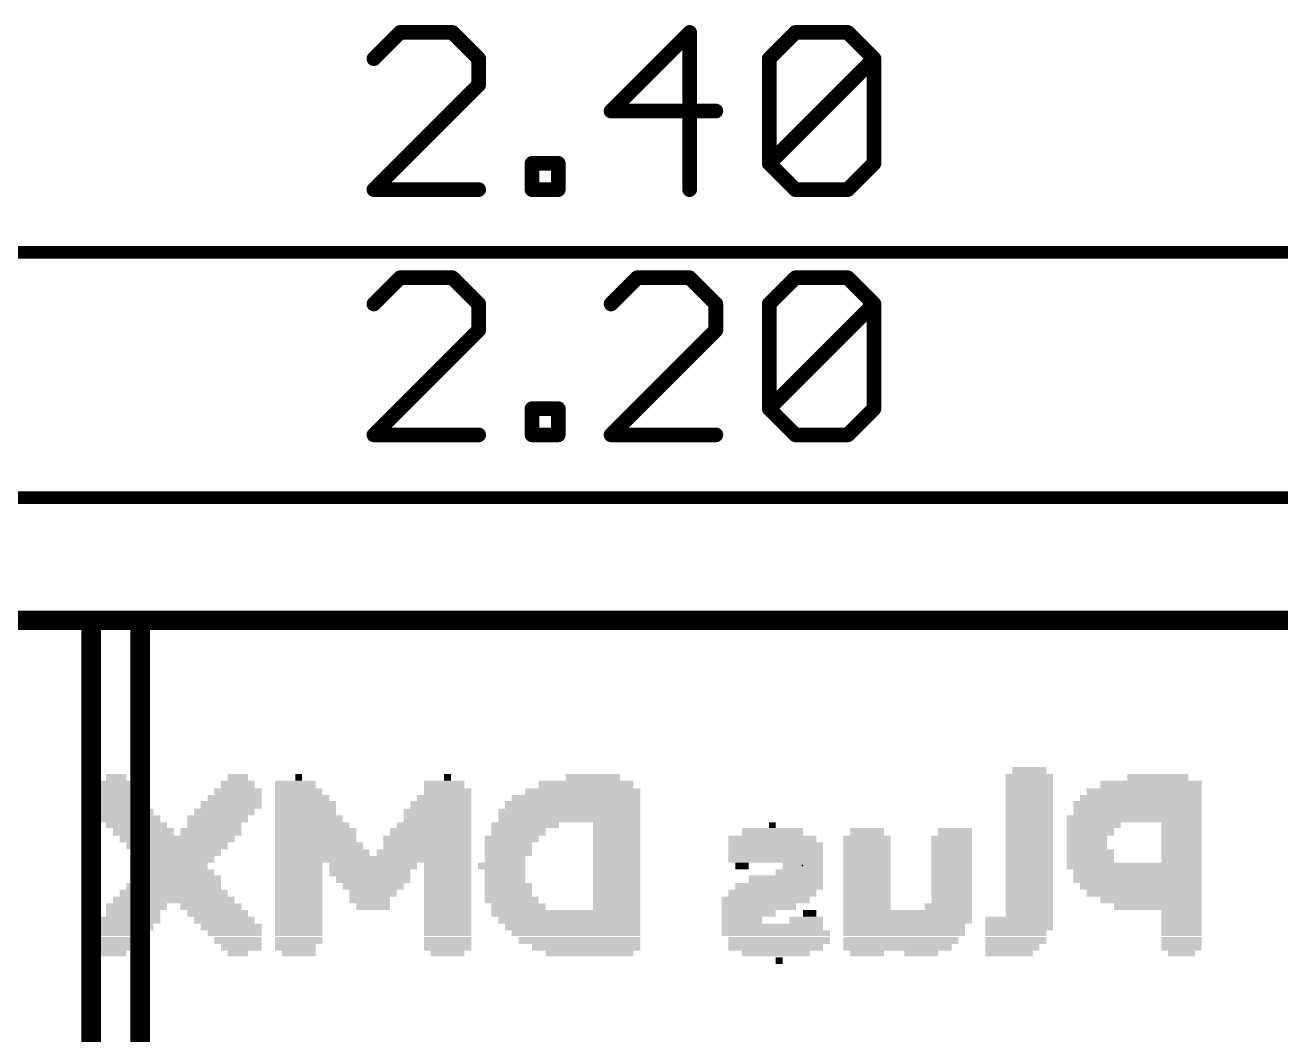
# Model space of a CAD drawing. Extents: x -23 to 84, y -8 to 75.
# Drawn here: x 24.46 to 37.47, y 64.29 to 74.74 of the extents above; entities that cross this region are included whole.
import ezdxf

# ---------------------------------------------------------------- set-up
doc = ezdxf.new("R2010")
doc.units = 0
for name, color, linetype in [('1', 12, 'CONTINUOUS'), ('16', 132, 'CONTINUOUS'), ('20', 53, 'CONTINUOUS'), ('22', 253, 'CONTINUOUS'), ('24', 53, 'CONTINUOUS'), ('47', 253, 'CONTINUOUS')]:
    doc.layers.add(name, color=color, linetype=linetype)

# ---------------------------------------------------------------- blocks, each defined once
blk = doc.blocks.new('RECT')
blk.add_solid([(-0.5, -0.5), (0.5, -0.5), (-0.5, 0.5), (0.5, 0.5)])

msp = doc.modelspace()

# ---------------------------------------------------------------- linework, layer by layer
at = {"layer": '1', "const_width": 0.2032}
for points in [[(0, 68.58), (25.146, 68.58)], [(25.146, 68.58), (25.146, 41.148)], [(60.96, 68.58), (25.654, 68.58)], [(25.654, 68.58), (25.654, 41.402)]]:
    msp.add_lwpolyline(points, dxfattribs=at)
at = {"layer": '1', "const_width": 0.1016}
for points in [[(25.1968, 68.58, 1), (25.0952, 68.58)], [(25.146, 68.5292, 1), (25.146, 68.6308)], [(25.654, 68.6308, 1), (25.654, 68.5292)], [(25.7048, 68.58, 1), (25.6032, 68.58)]]:
    msp.add_lwpolyline(points, format="xyb", dxfattribs=at)
at = {"layer": '16', "const_width": 0.2032}
for points in [[(0, 68.58), (25.146, 68.58)], [(25.146, 68.58), (25.146, 41.148)], [(60.96, 68.58), (25.654, 68.58)], [(25.654, 68.58), (25.654, 41.402)]]:
    msp.add_lwpolyline(points, dxfattribs=at)
at = {"layer": '16', "const_width": 0.1016}
for points in [[(25.1968, 68.58, 1), (25.0952, 68.58)], [(25.146, 68.5292, 1), (25.146, 68.6308)], [(25.654, 68.6308, 1), (25.654, 68.5292)], [(25.7048, 68.58, 1), (25.6032, 68.58)]]:
    msp.add_lwpolyline(points, format="xyb", dxfattribs=at)
at = {"layer": '20', "const_width": 0.2032}
msp.add_lwpolyline([(60.96, 68.58), (0, 68.58)], dxfattribs=at)
at = {"layer": '24'}
msp.add_point((32.512, 66.04), dxfattribs=at)
at = {"layer": '47'}
for points, const_width in [([(28.346, 74.6677), (28.0748, 74.3965)], 0.1524), ([(28.8883, 74.6677), (28.346, 74.6677)], 0.1524), ([(29.1595, 74.3965), (28.8883, 74.6677)], 0.1524), ([(31.344, 74.6677), (30.5305, 73.8542)], 0.1524), ([(31.344, 73.0407), (31.344, 74.6677)], 0.1524), ([(32.1677, 74.3965), (32.4389, 74.6677)], 0.1524), ([(32.4389, 74.6677), (32.9812, 74.6677)], 0.1524), ([(32.9812, 74.6677), (33.2524, 74.3965)], 0.1524), ([(29.1595, 74.1254), (29.1595, 74.3965)], 0.1524), ([(32.1677, 73.3119), (32.1677, 74.3965)], 0.1524), ([(32.1677, 73.3119), (33.2524, 74.3965)], 0.1524), ([(33.2524, 74.3965), (33.2524, 73.3119)], 0.1524), ([(28.0748, 73.0407), (29.1595, 74.1254)], 0.1524), ([(30.5305, 73.8542), (31.6152, 73.8542)], 0.1524), ([(29.712, 73.0407), (29.712, 73.3119)], 0.1524), ([(29.712, 73.3119), (29.9831, 73.3119)], 0.1524), ([(29.9831, 73.3119), (29.9831, 73.0407)], 0.1524), ([(32.4389, 73.0407), (32.1677, 73.3119)], 0.1524), ([(33.2524, 73.3119), (32.9812, 73.0407)], 0.1524), ([(29.1595, 73.0407), (28.0748, 73.0407)], 0.1524), ([(29.9831, 73.0407), (29.712, 73.0407)], 0.1524), ([(32.9812, 73.0407), (32.4389, 73.0407)], 0.1524), ([(60.895, 72.39), (0.065, 72.39)], 0.13), ([(28.346, 72.1277), (28.0748, 71.8565)], 0.1524), ([(28.8883, 72.1277), (28.346, 72.1277)], 0.1524), ([(29.1595, 71.8565), (28.8883, 72.1277)], 0.1524), ([(30.8017, 72.1277), (30.5305, 71.8565)], 0.1524), ([(31.344, 72.1277), (30.8017, 72.1277)], 0.1524), ([(31.6152, 71.8565), (31.344, 72.1277)], 0.1524), ([(32.1677, 71.8565), (32.4389, 72.1277)], 0.1524), ([(32.4389, 72.1277), (32.9812, 72.1277)], 0.1524), ([(32.9812, 72.1277), (33.2524, 71.8565)], 0.1524), ([(29.1595, 71.5854), (29.1595, 71.8565)], 0.1524), ([(31.6152, 71.5854), (31.6152, 71.8565)], 0.1524), ([(32.1677, 70.7719), (32.1677, 71.8565)], 0.1524), ([(32.1677, 70.7719), (33.2524, 71.8565)], 0.1524), ([(33.2524, 71.8565), (33.2524, 70.7719)], 0.1524), ([(28.0748, 70.5007), (29.1595, 71.5854)], 0.1524), ([(30.5305, 70.5007), (31.6152, 71.5854)], 0.1524), ([(29.712, 70.5007), (29.712, 70.7719)], 0.1524), ([(29.712, 70.7719), (29.9831, 70.7719)], 0.1524), ([(29.9831, 70.7719), (29.9831, 70.5007)], 0.1524), ([(32.4389, 70.5007), (32.1677, 70.7719)], 0.1524), ([(33.2524, 70.7719), (32.9812, 70.5007)], 0.1524), ([(29.1595, 70.5007), (28.0748, 70.5007)], 0.1524), ([(29.9831, 70.5007), (29.712, 70.5007)], 0.1524), ([(31.6152, 70.5007), (30.5305, 70.5007)], 0.1524), ([(32.9812, 70.5007), (32.4389, 70.5007)], 0.1524), ([(2.605, 69.85), (58.355, 69.85)], 0.13), ([(60.96, 68.58), (-7.03, 68.58)], 0.13)]:
    msp.add_lwpolyline(points, dxfattribs=dict(at, const_width=const_width))
at = {"layer": '47', "const_width": 0.0762}
for points in [[(28.346, 74.7058, 1), (28.346, 74.6296)], [(28.3729, 74.6407, 1), (28.319, 74.6946)], [(28.9152, 74.6946, 1), (28.8614, 74.6407)], [(28.8883, 74.6296, 1), (28.8883, 74.7058)], [(31.3821, 74.6677, 1), (31.3059, 74.6677)], [(31.371, 74.6407, 1), (31.3171, 74.6946)], [(32.4389, 74.7058, 1), (32.4389, 74.6296)], [(32.4658, 74.6407, 1), (32.4119, 74.6946)], [(33.0081, 74.6946, 1), (32.9543, 74.6407)], [(32.9812, 74.6296, 1), (32.9812, 74.7058)], [(28.0479, 74.4235, 1), (28.1018, 74.3696)], [(29.1976, 74.3965, 1), (29.1214, 74.3965)], [(29.1325, 74.3696, 1), (29.1864, 74.4235)], [(32.2058, 74.3965, 1), (32.1296, 74.3965)], [(32.1408, 74.4235, 1), (32.1946, 74.3696)], [(33.2905, 74.3965, 1), (33.2143, 74.3965)], [(33.2793, 74.3696, 1), (33.2254, 74.4235)], [(33.2254, 74.3696, 1), (33.2793, 74.4235)], [(29.1214, 74.1254, 1), (29.1976, 74.1254)], [(29.1864, 74.0984, 1), (29.1325, 74.1523)], [(30.5305, 73.8923, 1), (30.5305, 73.8161)], [(30.5036, 73.8811, 1), (30.5575, 73.8273)], [(31.6152, 73.8161, 1), (31.6152, 73.8923)], [(29.7501, 73.3119, 1), (29.6739, 73.3119)], [(29.712, 73.35, 1), (29.712, 73.2738)], [(30.0212, 73.3119, 1), (29.945, 73.3119)], [(29.9831, 73.2738, 1), (29.9831, 73.35)], [(32.1946, 73.3388, 1), (32.1408, 73.2849)], [(32.1408, 73.3388, 1), (32.1946, 73.2849)], [(32.1296, 73.3119, 1), (32.2058, 73.3119)], [(33.2143, 73.3119, 1), (33.2905, 73.3119)], [(33.2793, 73.2849, 1), (33.2254, 73.3388)], [(28.0748, 73.0788, 1), (28.0748, 73.0026)], [(28.0479, 73.0676, 1), (28.1018, 73.0138)], [(29.1595, 73.0026, 1), (29.1595, 73.0788)], [(29.712, 73.0788, 1), (29.712, 73.0026)], [(29.6739, 73.0407, 1), (29.7501, 73.0407)], [(29.945, 73.0407, 1), (30.0212, 73.0407)], [(29.9831, 73.0026, 1), (29.9831, 73.0788)], [(31.3059, 73.0407, 1), (31.3821, 73.0407)], [(32.4389, 73.0788, 1), (32.4389, 73.0026)], [(32.4119, 73.0138, 1), (32.4658, 73.0676)], [(32.9543, 73.0676, 1), (33.0081, 73.0138)], [(32.9812, 73.0026, 1), (32.9812, 73.0788)], [(28.346, 72.1658, 1), (28.346, 72.0896)], [(28.3729, 72.1007, 1), (28.319, 72.1546)], [(28.9152, 72.1546, 1), (28.8614, 72.1007)], [(28.8883, 72.0896, 1), (28.8883, 72.1658)], [(30.8017, 72.1658, 1), (30.8017, 72.0896)], [(30.8286, 72.1007, 1), (30.7748, 72.1546)], [(31.371, 72.1546, 1), (31.3171, 72.1007)], [(31.344, 72.0896, 1), (31.344, 72.1658)], [(32.4389, 72.1658, 1), (32.4389, 72.0896)], [(32.4658, 72.1007, 1), (32.4119, 72.1546)], [(33.0081, 72.1546, 1), (32.9543, 72.1007)], [(32.9812, 72.0896, 1), (32.9812, 72.1658)], [(28.0479, 71.8835, 1), (28.1018, 71.8296)], [(29.1976, 71.8565, 1), (29.1214, 71.8565)], [(29.1325, 71.8296, 1), (29.1864, 71.8835)], [(30.5036, 71.8835, 1), (30.5575, 71.8296)], [(31.6533, 71.8565, 1), (31.5771, 71.8565)], [(31.5883, 71.8296, 1), (31.6421, 71.8835)], [(32.2058, 71.8565, 1), (32.1296, 71.8565)], [(32.1408, 71.8835, 1), (32.1946, 71.8296)], [(33.2905, 71.8565, 1), (33.2143, 71.8565)], [(33.2793, 71.8296, 1), (33.2254, 71.8835)], [(33.2254, 71.8296, 1), (33.2793, 71.8835)], [(29.1864, 71.5584, 1), (29.1325, 71.6123)], [(31.6421, 71.5584, 1), (31.5883, 71.6123)], [(29.1214, 71.5854, 1), (29.1976, 71.5854)], [(31.5771, 71.5854, 1), (31.6533, 71.5854)], [(29.7501, 70.7719, 1), (29.6739, 70.7719)], [(29.712, 70.81, 1), (29.712, 70.7338)], [(30.0212, 70.7719, 1), (29.945, 70.7719)], [(29.9831, 70.7338, 1), (29.9831, 70.81)], [(32.1946, 70.7988, 1), (32.1408, 70.7449)], [(32.1408, 70.7988, 1), (32.1946, 70.7449)], [(32.1296, 70.7719, 1), (32.2058, 70.7719)], [(33.2143, 70.7719, 1), (33.2905, 70.7719)], [(33.2793, 70.7449, 1), (33.2254, 70.7988)], [(28.0748, 70.5388, 1), (28.0748, 70.4626)], [(28.0479, 70.5276, 1), (28.1018, 70.4738)], [(29.1595, 70.4626, 1), (29.1595, 70.5388)], [(29.712, 70.5388, 1), (29.712, 70.4626)], [(29.6739, 70.5007, 1), (29.7501, 70.5007)], [(29.945, 70.5007, 1), (30.0212, 70.5007)], [(29.9831, 70.4626, 1), (29.9831, 70.5388)], [(30.5305, 70.5388, 1), (30.5305, 70.4626)], [(30.5036, 70.5276, 1), (30.5575, 70.4738)], [(31.6152, 70.4626, 1), (31.6152, 70.5388)], [(32.4389, 70.5388, 1), (32.4389, 70.4626)], [(32.4119, 70.4738, 1), (32.4658, 70.5276)], [(32.9543, 70.5276, 1), (33.0081, 70.4738)], [(32.9812, 70.4626, 1), (32.9812, 70.5388)]]:
    msp.add_lwpolyline(points, format="xyb", dxfattribs=at)

# ---------------------------------------------------------------- block references
at = {"layer": '22', "rotation": 180}
for p, xscale, yscale in [((25.407, 66.955), 0.21, 0.07), ((26.667, 66.955), 0.21, 0.07), ((27.297, 66.955), 0.07, 0.07), ((28.837, 66.955), 0.07, 0.07), ((30.342, 66.955), 0.56, 0.07), ((34.861, 66.955), 0.49, 0.07), ((34.861, 67.025), 0.35, 0.07), ((36.191, 66.955), 0.63, 0.07), ((25.372, 66.88), 0.42, 0.08), ((25.407, 66.805), 0.49, 0.07), ((26.667, 66.805), 0.49, 0.07), ((26.667, 66.88), 0.35, 0.08), ((27.262, 66.88), 0.42, 0.08), ((27.297, 66.805), 0.49, 0.07), ((28.802, 66.88), 0.42, 0.08), ((28.837, 66.805), 0.49, 0.07), ((30.237, 66.805), 1.19, 0.07), ((30.272, 66.88), 0.98, 0.08), ((34.861, 66.88), 0.49, 0.08), ((34.861, 66.805), 0.49, 0.07), ((36.051, 66.805), 1.19, 0.07), ((36.121, 66.88), 1.05, 0.08), ((25.407, 66.74), 0.63, 0.06), ((25.442, 66.67), 0.56, 0.08), ((26.597, 66.67), 0.63, 0.08), ((26.632, 66.74), 0.56, 0.06), ((27.332, 66.74), 0.56, 0.06), ((27.367, 66.67), 0.63, 0.08), ((28.767, 66.67), 0.63, 0.08), ((28.802, 66.74), 0.56, 0.06), ((30.132, 66.67), 1.4, 0.08), ((30.167, 66.74), 1.33, 0.06), ((34.861, 66.74), 0.49, 0.06), ((34.861, 66.67), 0.49, 0.08), ((35.981, 66.67), 1.33, 0.08), ((36.016, 66.74), 1.26, 0.06), ((25.477, 66.595), 0.63, 0.07), ((26.527, 66.595), 0.63, 0.07), ((27.367, 66.595), 0.63, 0.07), ((28.732, 66.595), 0.7, 0.07), ((30.097, 66.595), 1.47, 0.07), ((34.861, 66.595), 0.49, 0.07), ((35.981, 66.595), 1.33, 0.07), ((25.547, 66.525), 0.63, 0.07), ((25.617, 66.46), 0.63, 0.06), ((26.457, 66.525), 0.63, 0.07), ((26.422, 66.46), 0.56, 0.06), ((27.402, 66.525), 0.7, 0.07), ((27.437, 66.46), 0.77, 0.06), ((28.697, 66.46), 0.77, 0.06), ((28.732, 66.525), 0.7, 0.07), ((29.642, 66.46), 0.7, 0.06), ((30.097, 66.525), 1.47, 0.07), ((30.587, 66.46), 0.49, 0.06), ((32.201, 66.46), 0.07, 0.06), ((34.861, 66.525), 0.49, 0.07), ((34.861, 66.46), 0.49, 0.06), ((35.946, 66.525), 1.4, 0.07), ((35.526, 66.46), 0.56, 0.06), ((36.436, 66.46), 0.42, 0.06), ((25.687, 66.39), 0.63, 0.08), ((26.037, 66.315), 1.19, 0.07), ((26.387, 66.39), 0.63, 0.08), ((27.472, 66.39), 0.84, 0.08), ((27.472, 66.315), 0.84, 0.07), ((28.627, 66.315), 0.91, 0.07), ((28.662, 66.39), 0.84, 0.08), ((29.502, 66.315), 0.56, 0.07), ((29.572, 66.39), 0.56, 0.08), ((30.587, 66.39), 0.49, 0.08), ((30.587, 66.315), 0.49, 0.07), ((32.201, 66.315), 0.91, 0.07), ((32.201, 66.39), 0.63, 0.08), ((33.181, 66.315), 0.49, 0.07), ((33.181, 66.39), 0.35, 0.08), ((34.056, 66.315), 0.42, 0.07), ((34.091, 66.39), 0.35, 0.08), ((34.861, 66.39), 0.49, 0.08), ((34.861, 66.315), 0.49, 0.07), ((35.491, 66.39), 0.49, 0.08), ((35.456, 66.315), 0.42, 0.07), ((36.436, 66.39), 0.42, 0.08), ((36.436, 66.315), 0.42, 0.07), ((26.037, 66.245), 1.05, 0.07), ((26.037, 66.175), 0.91, 0.07), ((27.507, 66.245), 0.91, 0.07), ((27.542, 66.175), 0.98, 0.07), ((28.592, 66.175), 0.98, 0.07), ((28.627, 66.245), 0.91, 0.07), ((29.467, 66.245), 0.49, 0.07), ((29.467, 66.175), 0.49, 0.07), ((30.587, 66.245), 0.49, 0.07), ((30.587, 66.175), 0.49, 0.07), ((32.236, 66.245), 0.98, 0.07), ((32.236, 66.175), 0.98, 0.07), ((33.181, 66.245), 0.49, 0.07), ((33.181, 66.175), 0.49, 0.07), ((34.056, 66.245), 0.42, 0.07), ((34.056, 66.175), 0.42, 0.07), ((34.861, 66.245), 0.49, 0.07), ((34.861, 66.175), 0.49, 0.07), ((35.456, 66.245), 0.42, 0.07), ((35.491, 66.175), 0.49, 0.07), ((36.436, 66.245), 0.42, 0.07), ((36.436, 66.175), 0.42, 0.07), ((26.037, 66.105), 0.77, 0.07), ((26.037, 66.035), 0.63, 0.07), ((28.067, 66.105), 2.03, 0.07), ((27.297, 66.035), 0.49, 0.07), ((28.067, 66.035), 0.91, 0.07), ((28.837, 66.035), 0.49, 0.07), ((29.397, 66.035), 0.49, 0.07), ((29.432, 66.105), 0.42, 0.07), ((30.587, 66.105), 0.49, 0.07), ((30.587, 66.035), 0.49, 0.07), ((32.236, 66.105), 0.98, 0.07), ((31.886, 66.035), 0.14, 0.07), ((32.516, 66.035), 0.42, 0.07), ((33.181, 66.105), 0.49, 0.07), ((33.181, 66.035), 0.49, 0.07), ((34.056, 66.105), 0.42, 0.07), ((34.056, 66.035), 0.42, 0.07), ((34.861, 66.105), 0.49, 0.07), ((34.861, 66.035), 0.49, 0.07), ((35.491, 66.105), 0.49, 0.07), ((35.946, 66.035), 1.4, 0.07), ((36.436, 66.105), 0.42, 0.07), ((26.037, 65.9), 0.91, 0.08), ((26.037, 65.965), 0.77, 0.07), ((27.297, 65.965), 0.49, 0.07), ((27.297, 65.9), 0.49, 0.08), ((28.032, 65.965), 0.84, 0.07), ((28.067, 65.9), 0.77, 0.08), ((28.837, 65.965), 0.49, 0.07), ((28.837, 65.9), 0.49, 0.08), ((29.432, 65.965), 0.42, 0.07), ((29.432, 65.9), 0.42, 0.08), ((30.587, 65.965), 0.49, 0.07), ((30.587, 65.9), 0.49, 0.08), ((32.341, 65.9), 0.77, 0.08), ((32.481, 65.965), 0.49, 0.07), ((33.181, 65.965), 0.49, 0.07), ((33.181, 65.9), 0.49, 0.08), ((34.056, 65.965), 0.42, 0.07), ((34.056, 65.9), 0.42, 0.08), ((34.861, 65.965), 0.49, 0.07), ((34.861, 65.9), 0.49, 0.08), ((35.981, 65.965), 1.33, 0.07), ((35.981, 65.9), 1.33, 0.08), ((26.002, 65.755), 1.12, 0.07), ((26.002, 65.825), 0.98, 0.07), ((27.297, 65.825), 0.49, 0.07), ((27.297, 65.755), 0.49, 0.07), ((28.067, 65.825), 0.63, 0.07), ((28.067, 65.755), 0.49, 0.07), ((28.837, 65.825), 0.49, 0.07), ((28.837, 65.755), 0.49, 0.07), ((29.467, 65.825), 0.49, 0.07), ((29.467, 65.755), 0.49, 0.07), ((30.587, 65.825), 0.49, 0.07), ((30.587, 65.755), 0.49, 0.07), ((32.201, 65.755), 0.91, 0.07), ((32.271, 65.825), 0.91, 0.07), ((33.181, 65.825), 0.49, 0.07), ((33.181, 65.755), 0.49, 0.07), ((34.056, 65.825), 0.42, 0.07), ((34.056, 65.755), 0.42, 0.07), ((34.861, 65.825), 0.49, 0.07), ((34.861, 65.755), 0.49, 0.07), ((36.016, 65.825), 1.26, 0.07), ((36.051, 65.755), 1.19, 0.07), ((26.002, 65.685), 1.26, 0.07), ((27.297, 65.685), 0.49, 0.07), ((28.032, 65.685), 0.42, 0.07), ((28.837, 65.685), 0.49, 0.07), ((29.502, 65.685), 0.56, 0.07), ((30.587, 65.685), 0.49, 0.07), ((32.131, 65.685), 0.91, 0.07), ((33.181, 65.685), 0.49, 0.07), ((34.056, 65.685), 0.42, 0.07), ((34.861, 65.685), 0.49, 0.07), ((36.121, 65.685), 1.05, 0.07), ((25.617, 65.615), 0.63, 0.07), ((25.582, 65.545), 0.56, 0.07), ((26.387, 65.615), 0.63, 0.07), ((26.457, 65.545), 0.63, 0.07), ((27.297, 65.615), 0.49, 0.07), ((27.297, 65.545), 0.49, 0.07), ((28.067, 65.615), 0.35, 0.07), ((28.837, 65.615), 0.49, 0.07), ((28.837, 65.545), 0.49, 0.07), ((29.572, 65.615), 0.56, 0.07), ((30.062, 65.545), 1.54, 0.07), ((30.587, 65.615), 0.49, 0.07), ((32.061, 65.615), 0.77, 0.07), ((31.956, 65.545), 0.56, 0.07), ((32.586, 65.545), 0.14, 0.07), ((33.181, 65.615), 0.49, 0.07), ((33.601, 65.545), 1.33, 0.07), ((34.021, 65.615), 0.49, 0.07), ((34.861, 65.615), 0.49, 0.07), ((34.861, 65.545), 0.49, 0.07), ((36.191, 65.615), 0.91, 0.07), ((36.436, 65.545), 0.42, 0.07), ((25.477, 65.405), 0.63, 0.07), ((25.547, 65.475), 0.63, 0.07), ((26.527, 65.475), 0.63, 0.07), ((26.597, 65.405), 0.63, 0.07), ((27.297, 65.475), 0.49, 0.07), ((27.297, 65.405), 0.49, 0.07), ((28.837, 65.475), 0.49, 0.07), ((28.837, 65.405), 0.49, 0.07), ((30.097, 65.475), 1.47, 0.07), ((30.132, 65.405), 1.4, 0.07), ((31.886, 65.475), 0.42, 0.07), ((32.201, 65.405), 1.05, 0.07), ((32.551, 65.475), 0.35, 0.07), ((33.601, 65.475), 1.33, 0.07), ((33.566, 65.405), 1.26, 0.07), ((34.756, 65.475), 0.7, 0.07), ((34.756, 65.405), 0.7, 0.07), ((36.436, 65.475), 0.42, 0.07), ((36.436, 65.405), 0.42, 0.07), ((25.407, 65.34), 0.63, 0.06), ((25.372, 65.265), 0.56, 0.07), ((26.632, 65.34), 0.56, 0.06), ((26.667, 65.265), 0.49, 0.07), ((27.297, 65.34), 0.49, 0.06), ((27.297, 65.265), 0.49, 0.07), ((28.837, 65.34), 0.49, 0.06), ((28.837, 65.265), 0.49, 0.07), ((30.167, 65.34), 1.33, 0.06), ((30.202, 65.265), 1.26, 0.07), ((32.236, 65.34), 1.12, 0.06), ((32.271, 65.265), 1.05, 0.07), ((33.566, 65.34), 1.26, 0.06), ((33.531, 65.265), 1.19, 0.07), ((34.721, 65.34), 0.63, 0.06), ((34.721, 65.265), 0.63, 0.07), ((36.436, 65.34), 0.42, 0.06), ((36.436, 65.265), 0.42, 0.07), ((25.372, 65.195), 0.42, 0.07), ((25.372, 65.13), 0.28, 0.06), ((26.702, 65.195), 0.42, 0.07), ((26.667, 65.13), 0.21, 0.06), ((27.262, 65.195), 0.42, 0.07), ((27.297, 65.13), 0.35, 0.06), ((28.837, 65.195), 0.49, 0.07), ((28.837, 65.13), 0.35, 0.06), ((30.272, 65.195), 1.12, 0.07), ((30.307, 65.13), 0.91, 0.06), ((32.236, 65.195), 0.98, 0.07), ((32.236, 65.13), 0.7, 0.06), ((33.496, 65.195), 1.12, 0.07), ((33.181, 65.13), 0.35, 0.06), ((33.741, 65.13), 0.35, 0.06), ((34.686, 65.195), 0.56, 0.07), ((34.651, 65.13), 0.49, 0.06), ((36.436, 65.195), 0.42, 0.07), ((36.436, 65.13), 0.28, 0.06), ((32.271, 65.055), 0.07, 0.07)]:
    msp.add_blockref('RECT', p, dxfattribs=dict(at, xscale=xscale, yscale=yscale))

doc.saveas('drawing.dxf')
